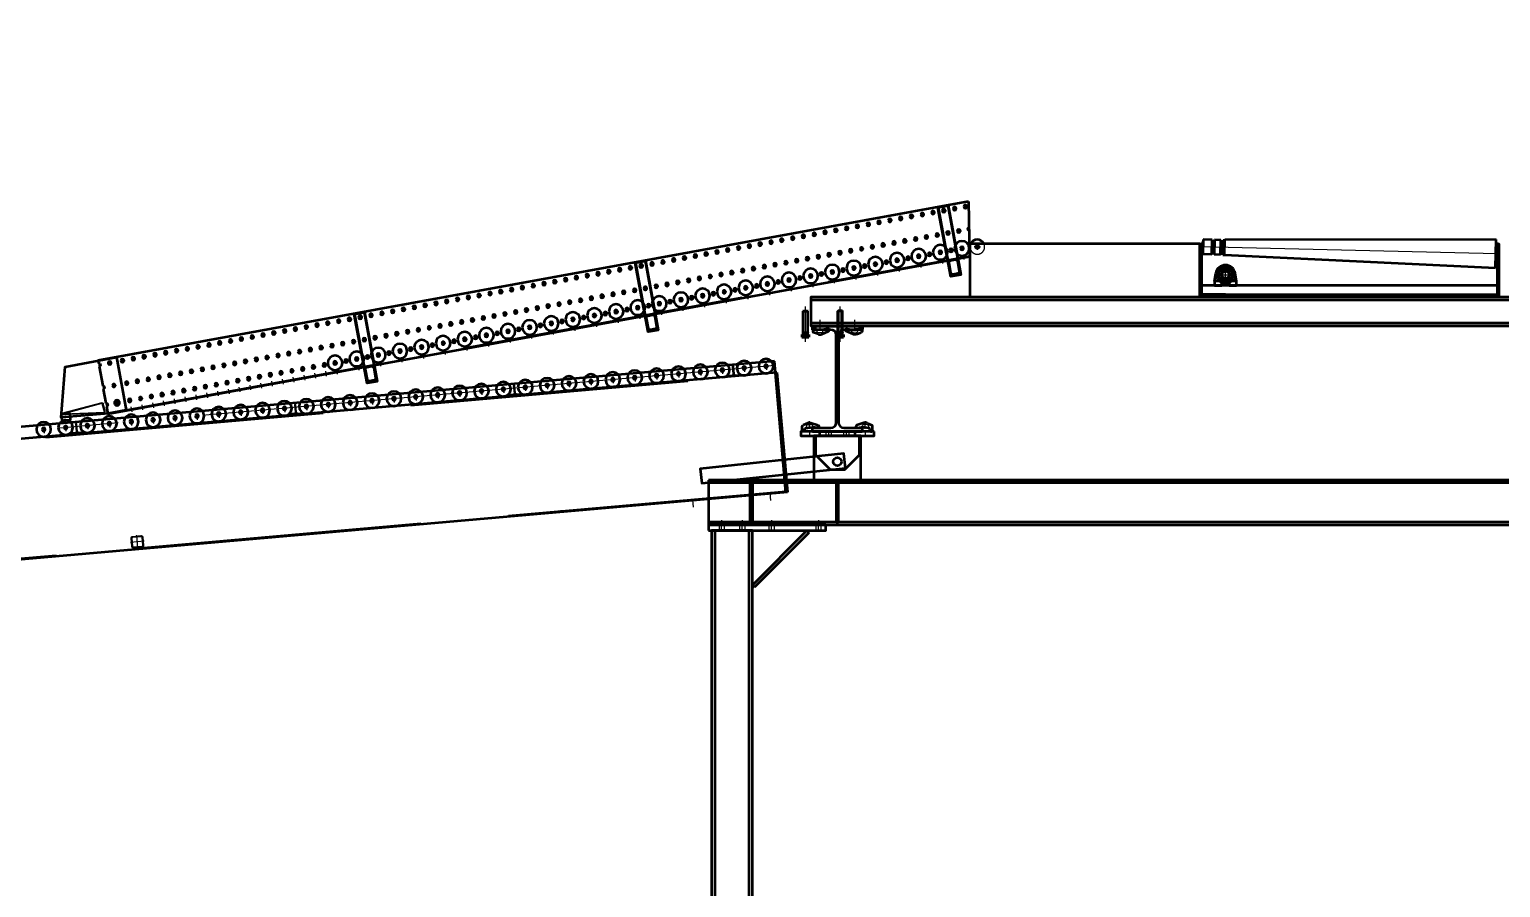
# Model space of a CAD drawing. Header units: millimetres. Extents: x 0 to 118800, y 79635 to 177025.
# Drawn here: x 63732 to 68753, y 115641 to 118569 of the extents above; entities that cross this region are included whole.
import ezdxf

# ---------------------------------------------------------------- set-up
doc = ezdxf.new("R2010")
doc.units = ezdxf.units.MM
doc.header["$LTSCALE"] = 200
for name, pattern in [('AM_DIN_F_W050', [6.25, 4.75, -1.5]), ('AM_DIN_F_W050x2', [3.125, 2.25, -0.875]), ('AM_DIN_G_W050', [13.75, 9.75, -1.5, 1, -1.5]), ('AM_DIN_G_W050x2', [6.875, 4.75, -0.875, 0.375, -0.875]), ('AM_ISO02W050x2', [3.75, 3, -0.75]), ('AM_ISO08W050x2', [9, 6, -0.75, 1.5, -0.75])]:
    doc.linetypes.add(name, pattern=pattern)
for name, color, linetype, lineweight in [('AM_0', 7, 'Continuous', 50), ('AM_0N', 7, 'Continuous', 50), ('AM_3', 6, 'AM_DIN_F_W050', 25), ('AM_4N', 3, 'Continuous', 25), ('AM_7', 4, 'AM_DIN_G_W050', 25), ('AM_7N', 4, 'AM_DIN_G_W050', 25)]:
    doc.layers.add(name, color=color, linetype=linetype, lineweight=lineweight)

# ---------------------------------------------------------------- blocks, each defined once
blk = doc.blocks.new('rk 1000 90° sa')
blk.add_circle((-1270.7, -24.9), 5.5)
blk.add_arc((-1270.7, -24.9), 25, 23.5782, 156.4218)
at = {"layer": 'AM_0'}
for p, q in [((-500.1, 0), (-501.3, -50)), ((-469.1, -0.7), (-500.1, 0)), ((-1295.7, -14.9), (-1295.7, -194.9)), ((-510.7, -14.9), (-1295.7, -14.9)), ((-508.7, -14.9), (-505.7, -14.9)), ((-505.6, -19.9), (-505.8, -29.8)), ((-505.8, -29.8), (-505.3, -29.9)), ((-505.7, -51.2), (-505.7, -14.9)), ((-505.1, -19.9), (-505.6, -19.9)), ((-505.1, -19.9), (-505.3, -29.9)), ((-505.3, -29.9), (-505.1, -19.9)), ((-505.3, -29.9), (-501.2, -45)), ((-500.3, -5), (-505.1, -19.9)), ((-470.3, -50.7), (-501.3, -50)), ((-501.2, -45), (-500.3, -5)), ((-470.3, -50.7), (-469.1, -0.7)), ((-461.1, -0.9), (-462.3, -50.9)), ((-439.2, -1.4), (-461.1, -0.9)), ((-440.3, -51.4), (-439.2, -1.4)), ((-431.2, -1.6), (-432.3, -51.6)), ((-431.2, -1.6), (-426.2, -1.7)), ((-427.4, -52.9), (-426.1, -0.5)), ((500.1, 0), (-426.1, -0.5)), ((497.9, -96.8), (500.1, 0)), ((504.3, -51.2), (504.3, -14.9)), ((507.3, -14.9), (504.3, -14.9)), ((-440.3, -51.4), (-462.3, -50.9)), ((-432.3, -51.6), (-427.3, -51.7)), ((-427.3, -51.7), (497.9, -96.8)), ((-461.2, -141.9), (-456.8, -114.9)), ((-461.2, -141.9), (-461.2, -156.9)), ((-444.5, -141.9), (-461.2, -141.9)), ((-436.2, -156.9), (-436.2, -147.6)), ((-411.2, -147.6), (-411.2, -156.9)), ((-386.2, -141.9), (-402.9, -141.9)), ((-386.2, -141.9), (-390.7, -114.9)), ((-386.2, -156.9), (-386.2, -141.9)), ((-1295.7, -194.9), (-505.7, -194.9)), ((-505.7, -156.9), (-505.7, -186.9)), ((504.3, -156.9), (-505.7, -156.9)), ((-423.2, -186.9), (-505.7, -186.9)), ((-505.7, -186.9), (504.3, -186.9)), ((-461.2, -156.9), (-436.2, -156.9)), ((-434.2, -154), (-413.2, -154)), ((-411.2, -156.9), (-386.2, -156.9)), ((421.8, -186.9), (504.3, -186.9)), ((504.3, -186.9), (504.3, -156.9))]:
    blk.add_line(p, q, dxfattribs=at)
for points in [[(-510.7, -14.9), (-505.7, -14.9), (-505.7, -194.9), (-510.7, -194.9)], [(503.4, -53.5), (498.5, -68.4), (499.5, -28.4), (503.6, -43.5)], [(503.9, -53.5), (503.4, -53.5), (503.6, -43.5), (504.1, -43.5)], [(504.3, -14.9), (509.3, -14.9), (509.3, -194.9), (504.3, -194.9)]]:
    blk.add_lwpolyline(points, close=True, dxfattribs=at)
for radius in [29.9, 25.2, 24, 17.5, 12.5]:
    blk.add_circle((-423.7, -120.4), radius, dxfattribs=at)
for centre, radius, start, end in [((-466.3, -50.8), 4, 358.6567, 178.6567), ((-465.1, -0.8), 4, 178.6567, 358.6567), ((-436.3, -51.5), 4, 358.6567, 178.6567), ((-435.2, -1.5), 4, 178.6567, 358.6567), ((-423.7, -120.4), 33.5, 9.3684, 170.6317), ((-434.2, -156), 2, 90, 180), ((-413.2, -156), 2, 0, 90)]:
    blk.add_arc(centre, radius, start, end, dxfattribs=at)
at = {"layer": 'AM_3'}
for p, q in [((-511.7, -29.9), (-502.7, -29.9)), ((504.3, -158.9), (-505.7, -158.9)), ((-505.7, -184.9), (504.3, -184.9))]:
    blk.add_line(p, q, dxfattribs=at)
blk.add_arc((-1270.7, -24.9), 25, 156.4218, 23.5782, dxfattribs=at)
at = {"layer": 'AM_7', "linetype": 'AM_ISO08W050x2'}
for q in [(-1281.2, -24.9), (-1270.7, -14.4), (-1260.2, -24.9), (-1270.7, -35.4)]:
    blk.add_line((-1270.7, -24.9), q, dxfattribs=at)
at = {"layer": 'AM_7'}
for p, q in [((504, -48.5), (-511.7, -24.7)), ((510.3, -29.9), (501.3, -29.9)), ((-423.7, -156.9), (-423.7, -86.9)), ((-461.2, -120.4), (-386.2, -120.4))]:
    blk.add_line(p, q, dxfattribs=at)
blk = doc.blocks.new('IPB100 sa')
at = {"layer": 'AM_0N'}
for points in [[(146236.3, 52638.2), (146236.3, 52538.2), (142845.3, 52538.2), (142845.3, 52638.2), (146236.3, 52638.2)], [(142845.3, 52628.2), (146236.3, 52628.2), (146236.3, 52548.2), (142845.3, 52548.2)]]:
    blk.add_lwpolyline(points, close=True, dxfattribs=at)
at = {"layer": 'AM_7', "linetype": 'AM_DIN_G_W050x2'}
for p, q in [((142876.3, 52526.5), (142876.3, 52559.6)), ((142994.3, 52526.5), (142994.3, 52559.6)), ((145998.3, 52526.5), (145998.3, 52559.6)), ((146116.3, 52528.2), (146116.3, 52561.3))]:
    blk.add_line(p, q, dxfattribs=at)
blk = doc.blocks.new('mth klemme m16 sa')
at = {"layer": 'AM_0'}
for p, q in [((-5, 6.2), (-29, -2.3)), ((6.1, 5.7), (22, -1.4)), ((-26.7, -10.9), (-12.8, -8.6)), ((13.4, -12), (-11.3, -8.6)), ((17.1, -19.8), (15.9, -14.4)), ((25, -19), (25, -6))]:
    blk.add_line(p, q, dxfattribs=at)
for centre, radius, start, end in [((0, -8), 15, 65.8746, 109.2891), ((-27.5, -6.5), 4.5, 109.2891, 279.6247), ((-12, -13), 4.5, 80.672, 99.6247), ((13, -15), 3, 11.9335, 82), ((21, -19), 4, 191.9335, 0), ((20, -6), 5, 0, 65.8746)]:
    blk.add_arc(centre, radius, start, end, dxfattribs=at)
at = {"layer": 'AM_3', "linetype": 'AM_ISO02W050x2'}
for p, q in [((-9, 0), (-11, -8.6)), ((-9, 4.7), (-9, 0)), ((9, 0), (-9, 0)), ((9, 4.4), (9, 0)), ((9, 0), (13, -12))]:
    blk.add_line(p, q, dxfattribs=at)
at = {"layer": 'AM_7', "linetype": 'AM_DIN_G_W050x2'}
blk.add_line((0, -13.9), (0, 12), dxfattribs=at)
blk = doc.blocks.new('*U313')
at = {"layer": 'AM_0N'}
for p, q in [((66490.3, 117607), (66491.6, 117608.2)), ((66490.3, 117534.2), (66490.3, 117607)), ((66506.3, 117607), (66490.3, 117607)), ((66505.1, 117608.2), (66491.6, 117608.2)), ((66505.1, 117608.2), (66506.3, 117607)), ((66506.3, 117534.2), (66506.3, 117607)), ((66486.3, 117527.4), (66486.3, 117518.2)), ((66487.1, 117527.4), (66486.3, 117527.4)), ((66510.3, 117518.2), (66486.3, 117518.2)), ((66487.1, 117527.4), (66487.1, 117528.2)), ((66487.1, 117528.2), (66490.3, 117528.2)), ((66509.6, 117527.4), (66487.1, 117527.4)), ((66506.3, 117534.2), (66490.3, 117534.2)), ((66490.3, 117534.2), (66490.3, 117533)), ((66490.3, 117528.2), (66490.3, 117533)), ((66490.3, 117528.2), (66506.3, 117528.2)), ((66498.3, 117519.3), (66498.3, 117527.4)), ((66506.3, 117534.2), (66506.3, 117533)), ((66506.3, 117528.2), (66506.3, 117533)), ((66506.3, 117528.2), (66509.6, 117528.2)), ((66509.6, 117527.4), (66509.6, 117528.2)), ((66510.3, 117527.4), (66509.6, 117527.4)), ((66510.3, 117527.4), (66510.3, 117518.2))]:
    blk.add_line(p, q, dxfattribs=at)
for centre in [(66492.3, 117535.5), (66504.3, 117535.5)]:
    blk.add_arc(centre, 17.3, 249.7054, 290.2946, dxfattribs=at)
at = {"layer": 'AM_4N'}
for p, q in [((66491.6, 117534.2), (66491.6, 117608.2)), ((66505.1, 117534.2), (66505.1, 117608.2)), ((66491.6, 117534.2), (66490.3, 117533)), ((66505.1, 117534.2), (66506.3, 117533))]:
    blk.add_line(p, q, dxfattribs=at)
at = {"layer": 'AM_7N', "linetype": 'AM_DIN_G_W050x2'}
blk.add_line((66498.3, 117503.2), (66498.3, 117623.2), dxfattribs=at)
blk = doc.blocks.new('A$C6D5C2093')
at = {"layer": 'AM_0'}
for p, q in [((27, 29.2), (3, 20.7)), ((5.2, 12.1), (19.2, 14.4)), ((45.4, 11), (20.7, 14.4)), ((38.1, 28.7), (54, 21.6)), ((49.1, 3.2), (47.9, 8.6)), ((57, 4), (57, 17))]:
    blk.add_line(p, q, dxfattribs=at)
for centre, radius, start, end in [((4.5, 16.5), 4.5, 109.2891, 279.6247), ((20, 10), 4.5, 80.672, 99.6247), ((32, 15), 15, 65.8746, 109.2891), ((45, 8), 3, 11.9335, 82), ((53, 4), 4, 191.9335, 0), ((52, 17), 5, 0, 65.8746)]:
    blk.add_arc(centre, radius, start, end, dxfattribs=at)
at = {"layer": 'AM_3', "linetype": 'AM_ISO02W050x2'}
for p, q in [((23, 23), (21, 14.4)), ((23, 27.7), (23, 23)), ((41, 23), (23, 23)), ((41, 27.4), (41, 23)), ((41, 23), (45, 11))]:
    blk.add_line(p, q, dxfattribs=at)
blk = doc.blocks.new('*U314')
at = {"layer": 'AM_0N'}
for p, q in [((66373.6, 117608.2), (66372.3, 117607)), ((66372.3, 117534.2), (66372.3, 117607)), ((66372.3, 117607), (66388.3, 117607)), ((66373.6, 117608.2), (66387.1, 117608.2)), ((66388.3, 117607), (66387.1, 117608.2)), ((66388.3, 117534.2), (66388.3, 117607)), ((66368.3, 117527.4), (66368.3, 117518.2)), ((66368.3, 117527.4), (66369.1, 117527.4)), ((66368.3, 117518.2), (66392.3, 117518.2)), ((66372.3, 117528.2), (66369.1, 117528.2)), ((66369.1, 117527.4), (66369.1, 117528.2)), ((66369.1, 117527.4), (66391.6, 117527.4)), ((66372.3, 117534.2), (66388.3, 117534.2)), ((66372.3, 117534.2), (66372.3, 117533)), ((66372.3, 117528.2), (66372.3, 117533)), ((66388.3, 117528.2), (66372.3, 117528.2)), ((66380.3, 117519.3), (66380.3, 117527.4)), ((66388.3, 117534.2), (66388.3, 117533)), ((66388.3, 117528.2), (66388.3, 117533)), ((66391.6, 117528.2), (66388.3, 117528.2)), ((66391.6, 117527.4), (66391.6, 117528.2)), ((66391.6, 117527.4), (66392.3, 117527.4)), ((66392.3, 117527.4), (66392.3, 117518.2))]:
    blk.add_line(p, q, dxfattribs=at)
at = {"layer": 'AM_0N', "extrusion": (0, 0, -1)}
for centre in [(-66374.3, 117535.5), (-66386.3, 117535.5)]:
    blk.add_arc(centre, 17.3, 249.7054, 290.2946, dxfattribs=at)
at = {"layer": 'AM_4N'}
for p, q in [((66373.6, 117534.2), (66373.6, 117608.2)), ((66387.1, 117534.2), (66387.1, 117608.2)), ((66373.6, 117534.2), (66372.3, 117533)), ((66387.1, 117534.2), (66388.3, 117533))]:
    blk.add_line(p, q, dxfattribs=at)
at = {"layer": 'AM_7N', "linetype": 'AM_DIN_G_W050x2'}
blk.add_line((66380.3, 117503.2), (66380.3, 117623.2), dxfattribs=at)
blk = doc.blocks.new('*U859')
at = {"layer": 'AM_3', "linetype": 'AM_DIN_F_W050x2'}
for p, q in [((20.3, 2102.4), (20.3, 2082.4)), ((38.3, 2102.4), (38.3, 2082.4))]:
    blk.add_line(p, q, dxfattribs=at)
at = {"layer": 'AM_7', "linetype": 'AM_DIN_G_W050x2'}
blk.add_line((29.3, 2079.4), (29.3, 2105.4), dxfattribs=at)
blk = doc.blocks.new('*U860')
at = {"layer": 'AM_3', "linetype": 'AM_DIN_F_W050x2'}
for p, q in [((-49.7, 2102.4), (-49.7, 2082.4)), ((-31.7, 2102.4), (-31.7, 2082.4))]:
    blk.add_line(p, q, dxfattribs=at)
at = {"layer": 'AM_7', "linetype": 'AM_DIN_G_W050x2'}
blk.add_line((-40.7, 2079.4), (-40.7, 2105.4), dxfattribs=at)
blk = doc.blocks.new('*U861')
at = {"layer": 'AM_3', "linetype": 'AM_DIN_F_W050x2'}
for p, q in [((120.3, 2102.4), (120.3, 2082.4)), ((138.3, 2102.4), (138.3, 2082.4))]:
    blk.add_line(p, q, dxfattribs=at)
at = {"layer": 'AM_7', "linetype": 'AM_DIN_G_W050x2'}
blk.add_line((129.3, 2079.4), (129.3, 2105.4), dxfattribs=at)
blk = doc.blocks.new('*U862')
at = {"layer": 'AM_3', "linetype": 'AM_DIN_F_W050x2'}
for p, q in [((280.3, 2102.4), (280.3, 2082.4)), ((298.3, 2102.4), (298.3, 2082.4))]:
    blk.add_line(p, q, dxfattribs=at)
at = {"layer": 'AM_7', "linetype": 'AM_DIN_G_W050x2'}
blk.add_line((289.3, 2079.4), (289.3, 2105.4), dxfattribs=at)
blk = doc.blocks.new('Stütze 2')
at = {"layer": 'AM_0'}
for p, q in [((250.2, 2082.4), (64.3, 1896.6)), ((257.2, 2075.3), (71.4, 1889.5)), ((250.2, 2082.4), (257.2, 2075.3)), ((64.3, 1896.6), (71.4, 1889.5))]:
    blk.add_line(p, q, dxfattribs=at)
for points in [[(-85.7, 2082.4), (314.3, 2082.4), (314.3, 2102.4), (-85.7, 2102.4)], [(-105.7, 0), (94.3, 0), (94.3, 20), (-105.7, 20)]]:
    blk.add_lwpolyline(points, close=True, dxfattribs=at)
at = {"layer": 'AM_0N'}
for p, q in [((64.3, 2082.4), (-75.7, 2082.4)), ((-75.7, 2082.4), (-75.7, 20)), ((-63.7, 2082.4), (-63.7, 20)), ((52.3, 2082.4), (52.3, 20)), ((64.3, 20), (64.3, 2082.4)), ((-75.7, 20), (64.3, 20))]:
    blk.add_line(p, q, dxfattribs=at)
at = {"layer": 'AM_7', "linetype": 'AM_ISO08W050x2'}
blk.add_line((-5.7, -3), (-5.7, 23), dxfattribs=at)
at = {"layer": 'AM_3'}
for name in ['*U860', '*U859', '*U861', '*U862']:
    blk.add_blockref(name, (0, 0), dxfattribs=at)
blk = doc.blocks.new('StiPlatte120')
at = {"layer": 'AM_0'}
blk.add_lwpolyline([(60, 0), (-60, 0), (-60, -15), (60, -15)], close=True, dxfattribs=at)
at = {"layer": 'AM_3'}
for p, q in [((-39, 0), (-39, -15)), ((-21, 0), (-21, -15)), ((21, 0), (21, -15)), ((39, 0), (39, -15))]:
    blk.add_line(p, q, dxfattribs=at)
at = {"layer": 'AM_7', "linetype": 'AM_ISO08W050x2'}
for p, q in [((-30, 4.5), (-30, -19)), ((30, 3.3), (30, -18.9))]:
    blk.add_line(p, q, dxfattribs=at)
blk = doc.blocks.new('*U324')
at = {"layer": 'AM_0N'}
for p, q in [((66404.3, 117556.7), (66574.3, 117556.7)), ((66404.3, 117544), (66404.3, 117556.7)), ((66574.3, 117556.7), (66574.3, 117544)), ((66467.3, 117544), (66404.3, 117544)), ((66485.3, 117227.4), (66485.3, 117526)), ((66493.3, 117526), (66493.3, 117227.4)), ((66574.3, 117544), (66511.3, 117544)), ((66404.3, 117209.4), (66467.3, 117209.4)), ((66404.3, 117196.7), (66404.3, 117209.4)), ((66404.3, 117196.7), (66574.3, 117196.7)), ((66511.3, 117209.4), (66574.3, 117209.4)), ((66574.3, 117209.4), (66574.3, 117196.7))]:
    blk.add_line(p, q, dxfattribs=at)
for centre, start, end in [((66467.3, 117526), 0, 90), ((66511.3, 117526), 90, 180), ((66467.3, 117227.4), 270, 0), ((66511.3, 117227.4), 180, 270)]:
    blk.add_arc(centre, 18, start, end, dxfattribs=at)
blk = doc.blocks.new('Halter TRF  schw Seite sonder')
at = {"layer": 'AM_0'}
for points in [[(-75, 10.9), (75, 10.9), (75, 75.5), (25, 125.5), (-25, 125.5), (-75, 75.5)], [(-125, -4.1), (125, -4.1), (125, 10.9), (-125, 10.9)]]:
    blk.add_lwpolyline(points, close=True, dxfattribs=at)
blk.add_circle((0, 98.5), 14, dxfattribs=at)
at = {"layer": 'AM_7', "linetype": 'AM_DIN_G_W050x2'}
for p, q in [((-94.9, -7.1), (-94.9, 13.9)), ((94.9, -7.1), (94.9, 13.9))]:
    blk.add_line(p, q, dxfattribs=at)
blk = doc.blocks.new('Fischgrätprofil 2175 VA')
at = {"layer": 'AM_0'}
for p, q in [((24.3, 186), (3044.2, 186)), ((24.3, 186), (55.2, 0)), ((3044.2, 186), (3044.2, 176.5)), ((3044.2, 165.5), (3044.2, 98.5)), ((3044.2, 87.5), (3044.2, 38.5)), ((55.2, 0), (3044.2, 0)), ((3044.2, 27.5), (3044.2, 0))]:
    blk.add_line(p, q, dxfattribs=at)
for centre in [(37.5, 171), (75, 171), (112.5, 171), (150, 171), (187.5, 171), (225, 171), (262.5, 171), (300, 171), (337.5, 171), (375, 171), (412.5, 171), (450, 171), (487.5, 171), (525, 171), (562.5, 171), (600, 171), (637.5, 171), (675, 171), (712.5, 171), (750, 171), (787.5, 171), (825, 171), (862.5, 171), (900, 171), (937.5, 171), (975, 171), (1012.5, 171), (1050, 171), (1087.5, 171), (1125, 171), (1162.5, 171), (1200, 171), (1237.5, 171), (1275, 171), (1312.5, 171), (1350, 171), (1387.5, 171), (1425, 171), (1462.5, 171), (1500, 171), (1537.5, 171), (1575, 171), (1612.5, 171), (1650, 171), (1687.5, 171), (1725, 171), (1762.5, 171), (1800, 171), (1837.5, 171), (1875, 171), (1912.5, 171), (1950, 171), (1987.5, 171), (2025, 171), (2062.5, 171), (2100, 171), (2137.5, 171), (2175, 171), (2212.5, 171), (2250, 171), (2287.5, 171), (2325, 171), (2362.5, 171), (2400, 171), (2437.5, 171), (2475, 171), (2512.5, 171), (2550, 171), (2587.5, 171), (2625, 171), (2662.5, 171), (2700, 171), (2737.5, 171), (2775, 171), (2812.5, 171), (2850, 171), (2887.5, 171), (2925, 171), (2962.5, 171), (3006.7, 171), (75, 93), (112.5, 93), (150, 93), (187.5, 93), (225, 93), (262.5, 93), (300, 93), (337.5, 93), (375, 93), (412.5, 93), (450, 93), (487.5, 93), (525, 93), (562.5, 93), (600, 93), (637.5, 93), (675, 93), (712.5, 93), (750, 93), (787.5, 93), (825, 93), (862.5, 93), (900, 93), (937.5, 93), (975, 93), (1012.5, 93), (1050, 93), (1087.5, 93), (1125, 93), (1162.5, 93), (1200, 93), (1237.5, 93), (1275, 93), (1312.5, 93), (1350, 93), (1387.5, 93), (1425, 93), (1462.5, 93), (1500, 93), (1537.5, 93), (1575, 93), (1612.5, 93), (1650, 93), (1687.5, 93), (1725, 93), (1762.5, 93), (1800, 93), (1837.5, 93), (1875, 93), (1912.5, 93), (1950, 93), (1987.5, 93), (2025, 93), (2062.5, 93), (2100, 93), (2137.5, 93), (2175, 93), (2212.5, 93), (2250, 93), (2287.5, 93), (2325, 93), (2362.5, 93), (2400, 93), (2437.5, 93), (2475, 93), (2512.5, 93), (2550, 93), (2587.5, 93), (2625, 93), (2662.5, 93), (2700, 93), (2737.5, 93), (2775, 93), (2812.5, 93), (2850, 93), (2887.5, 93), (2925, 93), (2962.5, 93), (3006.7, 93), (75, 33), (112.5, 33), (150, 33), (187.5, 33), (225, 33), (262.5, 33), (300, 33), (337.5, 33), (375, 33), (412.5, 33), (450, 33), (487.5, 33), (525, 33), (562.5, 33), (600, 33), (637.5, 33), (675, 33), (712.5, 33), (750, 33), (787.5, 33), (825, 33), (862.5, 33), (900, 33), (937.5, 33), (975, 33), (1012.5, 33), (1050, 33), (1087.5, 33), (1125, 33), (1162.5, 33), (1200, 33), (1237.5, 33), (1275, 33), (1312.5, 33), (1350, 33), (1387.5, 33), (1425, 33), (1462.5, 33), (1500, 33), (1537.5, 33), (1575, 33), (1612.5, 33), (1650, 33), (1687.5, 33), (1725, 33), (1762.5, 33), (1800, 33), (1837.5, 33), (1875, 33), (1912.5, 33), (1950, 33), (1987.5, 33), (2025, 33), (2062.5, 33), (2100, 33), (2137.5, 33), (2175, 33), (2212.5, 33), (2250, 33), (2287.5, 33), (2325, 33), (2362.5, 33), (2400, 33), (2437.5, 33), (2475, 33), (2512.5, 33), (2550, 33), (2587.5, 33), (2625, 33), (2662.5, 33), (2700, 33), (2737.5, 33), (2775, 33), (2812.5, 33), (2850, 33), (2887.5, 33), (2925, 33), (2962.5, 33), (3006.7, 33)]:
    blk.add_circle(centre, 5.5, dxfattribs=at)
for centre, start, end in [((3044.2, 171), 90, 270), ((37.5, 93), 303.1448, 75.706), ((3044.2, 93), 90, 270), ((3044.2, 33), 90, 270)]:
    blk.add_arc(centre, 5.5, start, end, dxfattribs=at)
at = {"layer": 'AM_3'}
blk.add_line((3044.2, 5), (54.4, 5), dxfattribs=at)
at = {"layer": 'AM_7', "linetype": 'AM_ISO08W050x2'}
for p, q in [((43.6, 171), (31.4, 171)), ((37.5, 177), (37.5, 164.9)), ((81.1, 171), (68.9, 171)), ((75, 177), (75, 164.9)), ((118.6, 171), (106.4, 171)), ((112.5, 177), (112.5, 164.9)), ((156.1, 171), (143.9, 171)), ((150, 177), (150, 164.9)), ((193.6, 171), (181.4, 171)), ((187.5, 177), (187.5, 164.9)), ((231.1, 171), (218.9, 171)), ((225, 177), (225, 164.9)), ((268.6, 171), (256.4, 171)), ((262.5, 177), (262.5, 164.9)), ((306.1, 171), (293.9, 171)), ((300, 177), (300, 164.9)), ((343.6, 171), (331.4, 171)), ((337.5, 177), (337.5, 164.9)), ((381.1, 171), (368.9, 171)), ((375, 177), (375, 164.9)), ((418.6, 171), (406.4, 171)), ((412.5, 177), (412.5, 164.9)), ((456.1, 171), (443.9, 171)), ((450, 177), (450, 164.9)), ((493.6, 171), (481.4, 171)), ((487.5, 177), (487.5, 164.9)), ((531.1, 171), (518.9, 171)), ((525, 177), (525, 164.9)), ((568.6, 171), (556.4, 171)), ((562.5, 177), (562.5, 164.9)), ((606.1, 171), (593.9, 171)), ((600, 177), (600, 164.9)), ((643.6, 171), (631.4, 171)), ((637.5, 177), (637.5, 164.9)), ((681.1, 171), (668.9, 171)), ((675, 177), (675, 164.9)), ((718.6, 171), (706.4, 171)), ((712.5, 177), (712.5, 164.9)), ((756.1, 171), (743.9, 171)), ((750, 177), (750, 164.9)), ((793.6, 171), (781.4, 171)), ((787.5, 177), (787.5, 164.9)), ((831.1, 171), (818.9, 171)), ((825, 177), (825, 164.9)), ((868.6, 171), (856.4, 171)), ((862.5, 177), (862.5, 164.9)), ((906.1, 171), (893.9, 171)), ((900, 177), (900, 164.9)), ((943.6, 171), (931.4, 171)), ((937.5, 177), (937.5, 164.9)), ((981.1, 171), (968.9, 171)), ((975, 177), (975, 164.9)), ((1018.6, 171), (1006.4, 171)), ((1012.5, 177), (1012.5, 164.9)), ((1056.1, 171), (1043.9, 171)), ((1050, 177), (1050, 164.9)), ((1093.6, 171), (1081.4, 171)), ((1087.5, 177), (1087.5, 164.9)), ((1131.1, 171), (1118.9, 171)), ((1125, 177), (1125, 164.9)), ((1168.6, 171), (1156.4, 171)), ((1162.5, 177), (1162.5, 164.9)), ((1206.1, 171), (1193.9, 171)), ((1200, 177), (1200, 164.9)), ((1243.6, 171), (1231.4, 171)), ((1237.5, 177), (1237.5, 164.9)), ((1281.1, 171), (1268.9, 171)), ((1275, 177), (1275, 164.9)), ((1318.6, 171), (1306.4, 171)), ((1312.5, 177), (1312.5, 164.9)), ((1356.1, 171), (1343.9, 171)), ((1350, 177), (1350, 164.9)), ((1393.6, 171), (1381.4, 171)), ((1387.5, 177), (1387.5, 164.9)), ((1431.1, 171), (1418.9, 171)), ((1425, 177), (1425, 164.9)), ((1468.6, 171), (1456.4, 171)), ((1462.5, 177), (1462.5, 164.9)), ((1506.1, 171), (1493.9, 171)), ((1500, 177), (1500, 164.9)), ((1543.6, 171), (1531.4, 171)), ((1537.5, 177), (1537.5, 164.9)), ((1581.1, 171), (1568.9, 171)), ((1575, 177), (1575, 164.9)), ((1618.6, 171), (1606.4, 171)), ((1612.5, 177), (1612.5, 164.9)), ((1656.1, 171), (1643.9, 171)), ((1650, 177), (1650, 164.9)), ((1693.6, 171), (1681.4, 171)), ((1687.5, 177), (1687.5, 164.9)), ((1731.1, 171), (1718.9, 171)), ((1725, 177), (1725, 164.9)), ((1768.6, 171), (1756.4, 171)), ((1762.5, 177), (1762.5, 164.9)), ((1806.1, 171), (1793.9, 171)), ((1800, 177), (1800, 164.9)), ((1843.6, 171), (1831.4, 171)), ((1837.5, 177), (1837.5, 164.9)), ((1881.1, 171), (1868.9, 171)), ((1875, 177), (1875, 164.9)), ((1918.6, 171), (1906.4, 171)), ((1912.5, 177), (1912.5, 164.9)), ((1956.1, 171), (1943.9, 171)), ((1950, 177), (1950, 164.9)), ((1993.6, 171), (1981.4, 171)), ((1987.5, 177), (1987.5, 164.9)), ((2031.1, 171), (2018.9, 171)), ((2025, 177), (2025, 164.9)), ((2068.6, 171), (2056.4, 171)), ((2062.5, 177), (2062.5, 164.9)), ((2106.1, 171), (2093.9, 171)), ((2100, 177), (2100, 164.9)), ((2143.6, 171), (2131.4, 171)), ((2137.5, 177), (2137.5, 164.9)), ((2181.1, 171), (2168.9, 171)), ((2175, 177), (2175, 164.9)), ((2218.6, 171), (2206.4, 171)), ((2212.5, 177), (2212.5, 164.9)), ((2256.1, 171), (2243.9, 171)), ((2250, 177), (2250, 164.9)), ((2293.6, 171), (2281.4, 171)), ((2287.5, 177), (2287.5, 164.9)), ((2331.1, 171), (2318.9, 171)), ((2325, 177), (2325, 164.9)), ((2368.6, 171), (2356.4, 171)), ((2362.5, 177), (2362.5, 164.9)), ((2406.1, 171), (2393.9, 171)), ((2400, 177), (2400, 164.9)), ((2443.6, 171), (2431.4, 171)), ((2437.5, 177), (2437.5, 164.9)), ((2481.1, 171), (2468.9, 171)), ((2475, 177), (2475, 164.9)), ((2518.6, 171), (2506.4, 171)), ((2512.5, 177), (2512.5, 164.9)), ((2556.1, 171), (2543.9, 171)), ((2550, 177), (2550, 164.9)), ((2593.6, 171), (2581.4, 171)), ((2587.5, 177), (2587.5, 164.9)), ((2631.1, 171), (2618.9, 171)), ((2625, 177), (2625, 164.9)), ((2668.6, 171), (2656.4, 171)), ((2662.5, 177), (2662.5, 164.9)), ((2706.1, 171), (2693.9, 171)), ((2700, 177), (2700, 164.9)), ((2743.6, 171), (2731.4, 171)), ((2737.5, 177), (2737.5, 164.9)), ((2781.1, 171), (2768.9, 171)), ((2775, 177), (2775, 164.9)), ((2818.6, 171), (2806.4, 171)), ((2812.5, 177), (2812.5, 164.9)), ((2856.1, 171), (2843.9, 171)), ((2850, 177), (2850, 164.9)), ((2893.6, 171), (2881.4, 171)), ((2887.5, 177), (2887.5, 164.9)), ((2931.1, 171), (2918.9, 171)), ((2925, 177), (2925, 164.9)), ((2968.6, 171), (2956.4, 171)), ((2962.5, 177), (2962.5, 164.9)), ((3012.7, 171), (3000.6, 171)), ((3006.7, 177), (3006.7, 164.9)), ((3044.2, 171), (3038.1, 171)), ((3044.2, 177), (3044.2, 164.9)), ((43.6, 93), (39.7, 93)), ((81.1, 93), (68.9, 93)), ((75, 99), (75, 86.9)), ((118.6, 93), (106.4, 93)), ((112.5, 99), (112.5, 86.9)), ((156.1, 93), (143.9, 93)), ((150, 99), (150, 86.9)), ((193.6, 93), (181.4, 93)), ((187.5, 99), (187.5, 86.9)), ((231.1, 93), (218.9, 93)), ((225, 99), (225, 86.9)), ((268.6, 93), (256.4, 93)), ((262.5, 99), (262.5, 86.9)), ((306.1, 93), (293.9, 93)), ((300, 99), (300, 86.9)), ((343.6, 93), (331.4, 93)), ((337.5, 99), (337.5, 86.9)), ((381.1, 93), (368.9, 93)), ((375, 99), (375, 86.9)), ((418.6, 93), (406.4, 93)), ((412.5, 99), (412.5, 86.9)), ((456.1, 93), (443.9, 93)), ((450, 99), (450, 86.9)), ((493.6, 93), (481.4, 93)), ((487.5, 99), (487.5, 86.9)), ((531.1, 93), (518.9, 93)), ((525, 99), (525, 86.9)), ((568.6, 93), (556.4, 93)), ((562.5, 99), (562.5, 86.9)), ((606.1, 93), (593.9, 93)), ((600, 99), (600, 86.9)), ((643.6, 93), (631.4, 93)), ((637.5, 99), (637.5, 86.9)), ((681.1, 93), (668.9, 93)), ((675, 99), (675, 86.9)), ((718.6, 93), (706.4, 93)), ((712.5, 99), (712.5, 86.9)), ((756.1, 93), (743.9, 93)), ((750, 99), (750, 86.9)), ((793.6, 93), (781.4, 93)), ((787.5, 99), (787.5, 86.9)), ((831.1, 93), (818.9, 93)), ((825, 99), (825, 86.9)), ((868.6, 93), (856.4, 93)), ((862.5, 99), (862.5, 86.9)), ((906.1, 93), (893.9, 93)), ((900, 99), (900, 86.9)), ((943.6, 93), (931.4, 93)), ((937.5, 99), (937.5, 86.9)), ((981.1, 93), (968.9, 93)), ((975, 99), (975, 86.9)), ((1018.6, 93), (1006.4, 93)), ((1012.5, 99), (1012.5, 86.9)), ((1056.1, 93), (1043.9, 93)), ((1050, 99), (1050, 86.9)), ((1093.6, 93), (1081.4, 93)), ((1087.5, 99), (1087.5, 86.9)), ((1131.1, 93), (1118.9, 93)), ((1125, 99), (1125, 86.9)), ((1168.6, 93), (1156.4, 93)), ((1162.5, 99), (1162.5, 86.9)), ((1206.1, 93), (1193.9, 93)), ((1200, 99), (1200, 86.9)), ((1243.6, 93), (1231.4, 93)), ((1237.5, 99), (1237.5, 86.9)), ((1281.1, 93), (1268.9, 93)), ((1275, 99), (1275, 86.9)), ((1318.6, 93), (1306.4, 93)), ((1312.5, 99), (1312.5, 86.9)), ((1356.1, 93), (1343.9, 93)), ((1350, 99), (1350, 86.9)), ((1393.6, 93), (1381.4, 93)), ((1387.5, 99), (1387.5, 86.9)), ((1431.1, 93), (1418.9, 93)), ((1425, 99), (1425, 86.9)), ((1468.6, 93), (1456.4, 93)), ((1462.5, 99), (1462.5, 86.9)), ((1506.1, 93), (1493.9, 93)), ((1500, 99), (1500, 86.9)), ((1543.6, 93), (1531.4, 93)), ((1537.5, 99), (1537.5, 86.9)), ((1581.1, 93), (1568.9, 93)), ((1575, 99), (1575, 86.9)), ((1618.6, 93), (1606.4, 93)), ((1612.5, 99), (1612.5, 86.9)), ((1656.1, 93), (1643.9, 93)), ((1650, 99), (1650, 86.9)), ((1693.6, 93), (1681.4, 93)), ((1687.5, 99), (1687.5, 86.9)), ((1731.1, 93), (1718.9, 93)), ((1725, 99), (1725, 86.9)), ((1768.6, 93), (1756.4, 93)), ((1762.5, 99), (1762.5, 86.9)), ((1806.1, 93), (1793.9, 93)), ((1800, 99), (1800, 86.9)), ((1843.6, 93), (1831.4, 93)), ((1837.5, 99), (1837.5, 86.9)), ((1881.1, 93), (1868.9, 93)), ((1875, 99), (1875, 86.9)), ((1918.6, 93), (1906.4, 93)), ((1912.5, 99), (1912.5, 86.9)), ((1956.1, 93), (1943.9, 93)), ((1950, 99), (1950, 86.9)), ((1993.6, 93), (1981.4, 93)), ((1987.5, 99), (1987.5, 86.9)), ((2031.1, 93), (2018.9, 93)), ((2025, 99), (2025, 86.9)), ((2068.6, 93), (2056.4, 93)), ((2062.5, 99), (2062.5, 86.9)), ((2106.1, 93), (2093.9, 93)), ((2100, 99), (2100, 86.9)), ((2143.6, 93), (2131.4, 93)), ((2137.5, 99), (2137.5, 86.9)), ((2181.1, 93), (2168.9, 93)), ((2175, 99), (2175, 86.9)), ((2218.6, 93), (2206.4, 93)), ((2212.5, 99), (2212.5, 86.9)), ((2256.1, 93), (2243.9, 93)), ((2250, 99), (2250, 86.9)), ((2293.6, 93), (2281.4, 93)), ((2287.5, 99), (2287.5, 86.9)), ((2331.1, 93), (2318.9, 93)), ((2325, 99), (2325, 86.9)), ((2368.6, 93), (2356.4, 93)), ((2362.5, 99), (2362.5, 86.9)), ((2406.1, 93), (2393.9, 93)), ((2400, 99), (2400, 86.9)), ((2443.6, 93), (2431.4, 93)), ((2437.5, 99), (2437.5, 86.9)), ((2481.1, 93), (2468.9, 93)), ((2475, 99), (2475, 86.9)), ((2518.6, 93), (2506.4, 93)), ((2512.5, 99), (2512.5, 86.9)), ((2556.1, 93), (2543.9, 93)), ((2550, 99), (2550, 86.9)), ((2593.6, 93), (2581.4, 93)), ((2587.5, 99), (2587.5, 86.9)), ((2631.1, 93), (2618.9, 93)), ((2625, 99), (2625, 86.9)), ((2668.6, 93), (2656.4, 93)), ((2662.5, 99), (2662.5, 86.9)), ((2706.1, 93), (2693.9, 93)), ((2700, 99), (2700, 86.9)), ((2743.6, 93), (2731.4, 93)), ((2737.5, 99), (2737.5, 86.9)), ((2781.1, 93), (2768.9, 93)), ((2775, 99), (2775, 86.9)), ((2818.6, 93), (2806.4, 93)), ((2812.5, 99), (2812.5, 86.9)), ((2856.1, 93), (2843.9, 93)), ((2850, 99), (2850, 86.9)), ((2893.6, 93), (2881.4, 93)), ((2887.5, 99), (2887.5, 86.9)), ((2931.1, 93), (2918.9, 93)), ((2925, 99), (2925, 86.9)), ((2968.6, 93), (2956.4, 93)), ((2962.5, 99), (2962.5, 86.9)), ((3012.7, 93), (3000.6, 93)), ((3006.7, 99), (3006.7, 86.9)), ((3044.2, 93), (3038.1, 93)), ((3044.2, 99), (3044.2, 86.9)), ((81.1, 33), (68.9, 33)), ((75, 39), (75, 26.9)), ((75, 11), (75, -6)), ((118.6, 33), (106.4, 33)), ((112.5, 39), (112.5, 26.9)), ((156.1, 33), (143.9, 33)), ((150, 39), (150, 26.9)), ((150, 11), (150, -6)), ((193.6, 33), (181.4, 33)), ((187.5, 39), (187.5, 26.9)), ((231.1, 33), (218.9, 33)), ((225, 39), (225, 26.9)), ((225, 11), (225, -6)), ((268.6, 33), (256.4, 33)), ((262.5, 39), (262.5, 26.9)), ((306.1, 33), (293.9, 33)), ((300, 39), (300, 26.9)), ((300, 11), (300, -6)), ((343.6, 33), (331.4, 33)), ((337.5, 39), (337.5, 26.9)), ((381.1, 33), (368.9, 33)), ((375, 39), (375, 26.9)), ((375, 11), (375, -6)), ((418.6, 33), (406.4, 33)), ((412.5, 39), (412.5, 26.9)), ((456.1, 33), (443.9, 33)), ((450, 39), (450, 26.9)), ((450, 11), (450, -6)), ((493.6, 33), (481.4, 33)), ((487.5, 39), (487.5, 26.9)), ((531.1, 33), (518.9, 33)), ((525, 39), (525, 26.9)), ((525, 11), (525, -6)), ((568.6, 33), (556.4, 33)), ((562.5, 39), (562.5, 26.9)), ((606.1, 33), (593.9, 33)), ((600, 39), (600, 26.9)), ((600, 11), (600, -6)), ((643.6, 33), (631.4, 33)), ((637.5, 39), (637.5, 26.9)), ((681.1, 33), (668.9, 33)), ((675, 39), (675, 26.9)), ((675, 11), (675, -6)), ((718.6, 33), (706.4, 33)), ((712.5, 39), (712.5, 26.9)), ((756.1, 33), (743.9, 33)), ((750, 39), (750, 26.9)), ((750, 11), (750, -6)), ((793.6, 33), (781.4, 33)), ((787.5, 39), (787.5, 26.9)), ((831.1, 33), (818.9, 33)), ((825, 39), (825, 26.9)), ((825, 11), (825, -6)), ((868.6, 33), (856.4, 33)), ((862.5, 39), (862.5, 26.9)), ((906.1, 33), (893.9, 33)), ((900, 39), (900, 26.9)), ((900, 11), (900, -6)), ((943.6, 33), (931.4, 33)), ((937.5, 39), (937.5, 26.9)), ((981.1, 33), (968.9, 33)), ((975, 39), (975, 26.9)), ((975, 11), (975, -6)), ((1018.6, 33), (1006.4, 33)), ((1012.5, 39), (1012.5, 26.9)), ((1056.1, 33), (1043.9, 33)), ((1050, 39), (1050, 26.9)), ((1050, 11), (1050, -6)), ((1093.6, 33), (1081.4, 33)), ((1087.5, 39), (1087.5, 26.9)), ((1131.1, 33), (1118.9, 33)), ((1125, 39), (1125, 26.9)), ((1125, 11), (1125, -6)), ((1168.6, 33), (1156.4, 33)), ((1162.5, 39), (1162.5, 26.9)), ((1206.1, 33), (1193.9, 33)), ((1200, 39), (1200, 26.9)), ((1200, 11), (1200, -6)), ((1243.6, 33), (1231.4, 33)), ((1237.5, 39), (1237.5, 26.9)), ((1281.1, 33), (1268.9, 33)), ((1275, 39), (1275, 26.9)), ((1275, 11), (1275, -6)), ((1318.6, 33), (1306.4, 33)), ((1312.5, 39), (1312.5, 26.9)), ((1356.1, 33), (1343.9, 33)), ((1350, 39), (1350, 26.9)), ((1350, 11), (1350, -6)), ((1393.6, 33), (1381.4, 33)), ((1387.5, 39), (1387.5, 26.9)), ((1431.1, 33), (1418.9, 33)), ((1425, 39), (1425, 26.9)), ((1425, 11), (1425, -6)), ((1468.6, 33), (1456.4, 33)), ((1462.5, 39), (1462.5, 26.9)), ((1506.1, 33), (1493.9, 33)), ((1500, 39), (1500, 26.9)), ((1500, 11), (1500, -6)), ((1543.6, 33), (1531.4, 33)), ((1537.5, 39), (1537.5, 26.9)), ((1581.1, 33), (1568.9, 33)), ((1575, 39), (1575, 26.9)), ((1575, 11), (1575, -6)), ((1618.6, 33), (1606.4, 33)), ((1612.5, 39), (1612.5, 26.9)), ((1656.1, 33), (1643.9, 33)), ((1650, 39), (1650, 26.9)), ((1650, 11), (1650, -6)), ((1693.6, 33), (1681.4, 33)), ((1687.5, 39), (1687.5, 26.9)), ((1731.1, 33), (1718.9, 33)), ((1725, 39), (1725, 26.9)), ((1725, 11), (1725, -6)), ((1768.6, 33), (1756.4, 33)), ((1762.5, 39), (1762.5, 26.9)), ((1806.1, 33), (1793.9, 33)), ((1800, 39), (1800, 26.9)), ((1800, 11), (1800, -6)), ((1843.6, 33), (1831.4, 33)), ((1837.5, 39), (1837.5, 26.9)), ((1881.1, 33), (1868.9, 33)), ((1875, 39), (1875, 26.9)), ((1875, 11), (1875, -6)), ((1918.6, 33), (1906.4, 33)), ((1912.5, 39), (1912.5, 26.9)), ((1956.1, 33), (1943.9, 33)), ((1950, 39), (1950, 26.9)), ((1950, 11), (1950, -6)), ((1993.6, 33), (1981.4, 33)), ((1987.5, 39), (1987.5, 26.9)), ((2031.1, 33), (2018.9, 33)), ((2025, 39), (2025, 26.9)), ((2025, 11), (2025, -6)), ((2068.6, 33), (2056.4, 33)), ((2062.5, 39), (2062.5, 26.9)), ((2106.1, 33), (2093.9, 33)), ((2100, 39), (2100, 26.9)), ((2100, 11), (2100, -6)), ((2143.6, 33), (2131.4, 33)), ((2137.5, 39), (2137.5, 26.9)), ((2181.1, 33), (2168.9, 33)), ((2175, 39), (2175, 26.9)), ((2175, 11), (2175, -6)), ((2218.6, 33), (2206.4, 33)), ((2212.5, 39), (2212.5, 26.9)), ((2256.1, 33), (2243.9, 33)), ((2250, 39), (2250, 26.9)), ((2250, 11), (2250, -6)), ((2293.6, 33), (2281.4, 33)), ((2287.5, 39), (2287.5, 26.9)), ((2287.5, 11), (2287.5, -6)), ((2331.1, 33), (2318.9, 33)), ((2325, 39), (2325, 26.9)), ((2325, 11), (2325, -6)), ((2368.6, 33), (2356.4, 33)), ((2362.5, 39), (2362.5, 26.9)), ((2362.5, 11), (2362.5, -6)), ((2406.1, 33), (2393.9, 33)), ((2400, 39), (2400, 26.9)), ((2400, 11), (2400, -6)), ((2443.6, 33), (2431.4, 33)), ((2437.5, 39), (2437.5, 26.9)), ((2437.5, 11), (2437.5, -6)), ((2481.1, 33), (2468.9, 33)), ((2475, 39), (2475, 26.9)), ((2475, 11), (2475, -6)), ((2518.6, 33), (2506.4, 33)), ((2512.5, 39), (2512.5, 26.9)), ((2512.5, 11), (2512.5, -6)), ((2556.1, 33), (2543.9, 33)), ((2550, 39), (2550, 26.9)), ((2550, 11), (2550, -6)), ((2593.6, 33), (2581.4, 33)), ((2587.5, 39), (2587.5, 26.9)), ((2587.5, 11), (2587.5, -6)), ((2631.1, 33), (2618.9, 33)), ((2625, 39), (2625, 26.9)), ((2625, 11), (2625, -6)), ((2668.6, 33), (2656.4, 33)), ((2662.5, 39), (2662.5, 26.9)), ((2662.5, 11), (2662.5, -6)), ((2706.1, 33), (2693.9, 33)), ((2700, 39), (2700, 26.9)), ((2700, 11), (2700, -6)), ((2743.6, 33), (2731.4, 33)), ((2737.5, 39), (2737.5, 26.9)), ((2737.5, 11), (2737.5, -6)), ((2781.1, 33), (2768.9, 33)), ((2775, 39), (2775, 26.9)), ((2775, 11), (2775, -6)), ((2818.6, 33), (2806.4, 33)), ((2812.5, 39), (2812.5, 26.9)), ((2812.5, 11), (2812.5, -6)), ((2856.1, 33), (2843.9, 33)), ((2850, 39), (2850, 26.9)), ((2850, 11), (2850, -6)), ((2893.6, 33), (2881.4, 33)), ((2887.5, 39), (2887.5, 26.9)), ((2887.5, 11), (2887.5, -6)), ((2931.1, 33), (2918.9, 33)), ((2925, 39), (2925, 26.9)), ((2925, 11), (2925, -6)), ((2968.6, 33), (2956.4, 33)), ((2962.5, 39), (2962.5, 26.9)), ((2962.5, 11), (2962.5, -6)), ((3012.7, 33), (3000.6, 33)), ((3006.7, 39), (3006.7, 26.9)), ((3044.2, 33), (3038.1, 33)), ((3044.2, 39), (3044.2, 26.9)), ((3044.2, 11), (3044.2, -6))]:
    blk.add_line(p, q, dxfattribs=at)
blk = doc.blocks.new('Blechauslauf seite')
at = {"layer": 'AM_0'}
for points in [[(-23.7, -18.4), (146.3, -87.5), (169.7, -30.9), (215.8, 124.6), (43.3, 146.6)], [(205.9, 125.9), (225.1, 120.2), (216.6, 91.4), (197.4, 97.1)]]:
    blk.add_lwpolyline(points, close=True, dxfattribs=at)
for centre, radius in [((0, 0), 5.5), ((72.3, -29.3), 5.5), ((127.9, -51.9), 9)]:
    blk.add_circle(centre, radius, dxfattribs=at)
at = {"layer": 'AM_3'}
for p, q in [((138.4, -0.9), (202.5, 126.9)), ((141.1, -2.3), (205.2, 125.6)), ((166.1, -19.3), (140.2, -6.3)), ((167.4, -16.6), (141.5, -3.6)), ((163.4, -16.4), (164.5, -13.6))]:
    blk.add_line(p, q, dxfattribs=at)
blk.add_lwpolyline([(170.3, -17.3), (204.8, 118.3), (201.9, 119.1), (167.4, -16.6)], close=True, dxfattribs=at)
for radius in [4, 1]:
    blk.add_arc((142, -2.7), radius, 153.3645, 243.3645, dxfattribs=at)
blk = doc.blocks.new('Bügel II seite')
at = {"layer": 'AM_0'}
blk.add_lwpolyline([(-185.6, 8.4), (52, -25), (56.9, 9.7), (-180.8, 43.1)], close=True, dxfattribs=at)
for centre in [(-169.3, 23.8), (-92.1, 12.9), (-32.7, 4.5)]:
    blk.add_circle(centre, 5.5, dxfattribs=at)
at = {"layer": 'AM_3'}
for p, q in [((-185.2, 11.4), (52.4, -22)), ((-181.2, 40.1), (56.5, 6.7))]:
    blk.add_line(p, q, dxfattribs=at)
for points in [[(4.8, -15.8), (40.5, -20.8, 0.414214), (48.4, -14.9), (50.6, 1, 0.414214), (44.7, 8.9), (9, 13.9, 0.414214), (1.1, 7.9), (-1.1, -7.9, 0.414214)], [(5.3, -12.9), (40.9, -17.9, 0.414214), (45.4, -14.5), (47.7, 1.4, 0.414214), (44.3, 5.9), (8.6, 10.9, 0.414214), (4.1, 7.5), (1.9, -8.3, 0.414214)]]:
    blk.add_lwpolyline(points, format="xyb", close=True, dxfattribs=at)
blk = doc.blocks.new('Untere Rutsche')
at = {"layer": 'AM_0'}
for centre in [(745.7, -124.3), (815.2, -152.4), (884.8, -180.5), (954.3, -208.6), (1023.8, -236.7), (1093.4, -264.8), (1162.9, -292.9), (1232.4, -321), (1302, -349.1), (1371.5, -377.3), (1441, -405.4), (1510.6, -433.5), (1580.1, -461.6), (1649.6, -489.7), (1719.2, -517.8), (1788.7, -545.9), (1858.2, -574), (1927.8, -602.1), (1997.3, -630.2), (2066.8, -658.4), (2136.4, -686.5), (2205.9, -714.6), (2275.4, -742.7), (2345, -770.8), (2414.5, -798.9), (2484, -827), (2553.6, -855.1), (2623.1, -883.2), (2692.6, -911.3), (2762.2, -939.4)]:
    blk.add_circle(centre, 25, dxfattribs=at)
for name, p, rotation in [('Fischgrätprofil 2175 VA', (663.8, -126.8), 337.9883600762545), ('Bügel II seite', (768.2, -169), 255.8800736886331), ('Bügel II seite', (1741.6, -562.5), 255.8800736886331), ('Bügel II seite', (2645.5, -927.9), 255.8800736886331), ('Blechauslauf seite', (3515.4, -1095.1), 270.0901395744491)]:
    blk.add_blockref(name, p, dxfattribs=dict(at, rotation=rotation))
blk = doc.blocks.new('*U343')
at = {"layer": 'AM_0N'}
for p, q in [((66049.3, 117030.7), (66049.3, 116878.7)), ((71265.3, 117030.7), (66049.3, 117030.7)), ((71265.3, 117021.7), (66049.3, 117021.7)), ((71265.3, 116887.7), (66049.3, 116887.7)), ((66049.3, 116878.7), (71265.3, 116878.7))]:
    blk.add_line(p, q, dxfattribs=at)
blk = doc.blocks.new('*U344')
at = {"layer": 'AM_3', "linetype": 'AM_DIN_F_W050x2'}
for p, q in [((66155.3, 116878.7), (66155.3, 116891.7)), ((66173.3, 116878.7), (66173.3, 116891.7))]:
    blk.add_line(p, q, dxfattribs=at)
at = {"layer": 'AM_7', "linetype": 'AM_DIN_G_W050x2'}
blk.add_line((66164.3, 116894.7), (66164.3, 116875.7), dxfattribs=at)
blk = doc.blocks.new('*U345')
at = {"layer": 'AM_3', "linetype": 'AM_DIN_F_W050x2'}
for p, q in [((66255.3, 116878.7), (66255.3, 116891.7)), ((66273.3, 116878.7), (66273.3, 116891.7))]:
    blk.add_line(p, q, dxfattribs=at)
at = {"layer": 'AM_7', "linetype": 'AM_DIN_G_W050x2'}
blk.add_line((66264.3, 116894.7), (66264.3, 116875.7), dxfattribs=at)
blk = doc.blocks.new('*U346')
at = {"layer": 'AM_3', "linetype": 'AM_DIN_F_W050x2'}
for p, q in [((66085.3, 116878.7), (66085.3, 116891.7)), ((66103.3, 116878.7), (66103.3, 116891.7))]:
    blk.add_line(p, q, dxfattribs=at)
at = {"layer": 'AM_7', "linetype": 'AM_DIN_G_W050x2'}
blk.add_line((66094.3, 116894.7), (66094.3, 116875.7), dxfattribs=at)
blk = doc.blocks.new('*U347')
at = {"layer": 'AM_3', "linetype": 'AM_DIN_F_W050x2'}
for p, q in [((66415.3, 116878.7), (66415.3, 116891.7)), ((66433.3, 116878.7), (66433.3, 116891.7))]:
    blk.add_line(p, q, dxfattribs=at)
at = {"layer": 'AM_7', "linetype": 'AM_DIN_G_W050x2'}
blk.add_line((66424.3, 116894.7), (66424.3, 116875.7), dxfattribs=at)
blk = doc.blocks.new('trf02 standard sa')
at = {"layer": 'AM_0'}
for p, q in [((-3.1, -49.9), (-28.1, -459.1)), ((-23.1, -459.4), (4.4, -10.3)), ((-3.1, -49.9), (3339, -254.3)), ((4.4, -10.3), (4640.7, -293.9)), ((-28.1, -459.1), (4967.6, -764.7))]:
    blk.add_line(p, q, dxfattribs=at)
for centre, radius in [((33.4, -27.1), 25), ((33.4, -27.1), 5.5), ((108.3, -31.7), 25), ((108.3, -31.7), 5.5), ((183.1, -36.2), 25), ((183.1, -36.2), 5.5), ((258, -40.8), 25), ((258, -40.8), 5.5), ((332.8, -45.4), 25), ((332.8, -45.4), 5.5), ((407.7, -50), 25), ((407.7, -50), 5.5), ((482.6, -54.6), 25), ((482.6, -54.6), 5.5), ((557.4, -59.1), 25), ((632.3, -63.7), 25), ((707.1, -68.3), 25), ((782, -72.9), 25), ((557.4, -59.1), 5.5), ((632.3, -63.7), 5.5), ((707.1, -68.3), 5.5), ((782, -72.9), 5.5), ((856.9, -77.5), 25), ((856.9, -77.5), 5.5), ((931.7, -82), 25), ((931.7, -82), 5.5), ((1006.6, -86.6), 25), ((1006.6, -86.6), 5.5), ((1081.4, -91.2), 25), ((1081.4, -91.2), 5.5), ((1156.3, -95.8), 25), ((1156.3, -95.8), 5.5), ((1231.2, -100.3), 25), ((1231.2, -100.3), 5.5), ((1306, -104.9), 25), ((1306, -104.9), 5.5), ((1380.9, -109.5), 25), ((1455.7, -114.1), 25), ((1530.6, -118.7), 25), ((1605.5, -123.2), 25), ((1380.9, -109.5), 5.5), ((1455.7, -114.1), 5.5), ((1530.6, -118.7), 5.5), ((1605.5, -123.2), 5.5), ((1680.3, -127.8), 25), ((1680.3, -127.8), 5.5), ((1755.2, -132.4), 25), ((1755.2, -132.4), 5.5), ((1830, -137), 25), ((1830, -137), 5.5), ((1904.9, -141.6), 25), ((1904.9, -141.6), 5.5), ((1979.8, -146.1), 25), ((1979.8, -146.1), 5.5), ((2054.6, -150.7), 25), ((2054.6, -150.7), 5.5), ((2129.5, -155.3), 25), ((2129.5, -155.3), 5.5), ((2204.4, -159.9), 25), ((2279.2, -164.4), 25), ((2354.1, -169), 25), ((2428.9, -173.6), 25), ((2204.4, -159.9), 5.5), ((2279.2, -164.4), 5.5), ((2354.1, -169), 5.5), ((2428.9, -173.6), 5.5), ((2503.8, -178.2), 25), ((2503.8, -178.2), 5.5)]:
    blk.add_circle(centre, radius, dxfattribs=at)
at = {"layer": 'AM_3'}
for p, q in [((142.2, -50.8), (143.8, -23.8)), ((143.8, -23.8), (148.8, -24.1)), ((148.8, -24.1), (147.2, -51.1)), ((4992.4, -359.4), (-3.3, -53.9)), ((127, -52.9), (126.7, -57.8)), ((139, -53.6), (127, -52.9)), ((150, -54.3), (161.7, -55)), ((161.9, -55), (161.6, -60)), ((875.6, -98.6), (875.3, -103.6)), ((887.6, -99.4), (875.6, -98.6)), ((890.8, -96.6), (892.4, -69.6)), ((892.4, -69.6), (897.4, -69.9)), ((897.4, -69.9), (895.8, -96.9)), ((898.6, -100), (910.3, -100.8)), ((910.5, -100.8), (910.2, -105.8)), ((1624.2, -144.4), (1623.9, -149.4)), ((1636.2, -145.2), (1624.2, -144.4)), ((1639.4, -142.3), (1641, -115.4)), ((1641, -115.4), (1646, -115.7)), ((1646, -115.7), (1644.4, -142.7)), ((1647.2, -145.8), (1658.9, -146.5)), ((1659.1, -146.6), (1658.8, -151.6)), ((2372.8, -190.2), (2372.5, -195.2)), ((2384.8, -190.9), (2372.8, -190.2)), ((2388, -188.1), (2389.6, -161.2)), ((2389.6, -161.2), (2394.6, -161.5)), ((2394.6, -161.5), (2393, -188.4)), ((2395.8, -191.6), (2407.5, -192.3)), ((2407.7, -192.3), (2407.4, -197.3)), ((-22.8, -455.5), (4963.8, -760.5)), ((2209.3, -553.9), (2181.4, -552.2)), ((2209.5, -550.9), (2181.5, -549.2)), ((2175.2, -554.8), (2173.5, -582.8)), ((2178.2, -555), (2176.5, -583)), ((2179.1, -589.1), (2207, -590.8)), ((2179.3, -586.1), (2207.2, -587.8)), ((2210.4, -585), (2212.1, -557.1)), ((2213.4, -585.2), (2215.1, -557.3))]:
    blk.add_line(p, q, dxfattribs=at)
for centre, radius, start, end in [((139.2, -50.6), 3, 266.5, 356.5), ((150.1, -51.3), 3, 176.5, 266.5), ((887.8, -96.4), 3, 266.5, 356.5), ((898.7, -97), 3, 176.5, 266.5), ((1636.4, -142.2), 3, 266.5, 356.5), ((1647.4, -142.8), 3, 176.5, 266.5), ((2385, -187.9), 3, 266.5, 356.5), ((2396, -188.6), 3, 176.5, 266.5), ((2181.2, -555.2), 6, 86.5, 176.5), ((2181.2, -555.2), 3, 86.5, 176.5), ((2209.1, -556.9), 6, 356.5, 86.5), ((2179.5, -583.1), 6, 176.5, 266.5), ((2179.5, -583.1), 3, 176.5, 266.5), ((2207.4, -584.9), 6, 266.5, 356.5), ((2207.4, -584.9), 3, 266.5, 356.5), ((2209.1, -556.9), 3, 356.5, 86.5)]:
    blk.add_arc(centre, radius, start, end, dxfattribs=at)
at = {"layer": 'AM_7'}
for p, q in [((3.5, -25.3), (4629.8, -308.2)), ((34, -18), (32.6, -39.8)), ((108.8, -22.6), (107.5, -44.3)), ((144.2, -58.9), (146.3, -24)), ((183.7, -27.2), (182.4, -48.9)), ((258.5, -31.8), (257.2, -53.5)), ((333.4, -36.4), (332.1, -58.1)), ((408.3, -40.9), (406.9, -62.7)), ((483.1, -45.5), (481.8, -67.2)), ((558, -50.1), (556.7, -71.8)), ((632.8, -54.7), (631.5, -76.4)), ((707.7, -59.3), (706.4, -81)), ((782.6, -63.8), (781.2, -85.6)), ((857.4, -68.4), (856.1, -90.1)), ((892.8, -104.7), (894.9, -69.8)), ((932.3, -73), (931, -94.7)), ((1007.1, -77.6), (1005.8, -99.3)), ((1082, -82.1), (1080.7, -103.9)), ((1156.9, -86.7), (1155.5, -108.4)), ((1231.7, -91.3), (1230.4, -113)), ((1306.6, -95.9), (1305.3, -117.6)), ((1381.4, -100.5), (1380.1, -122.2)), ((1456.3, -105), (1455, -126.8)), ((1531.2, -109.6), (1529.8, -131.3)), ((1606, -114.2), (1604.7, -135.9)), ((1641.4, -150.5), (1643.5, -115.5)), ((1680.9, -118.8), (1679.6, -140.5)), ((1755.7, -123.4), (1754.4, -145.1)), ((1830.6, -127.9), (1829.3, -149.7)), ((1905.5, -132.5), (1904.1, -154.2)), ((1980.3, -137.1), (1979, -158.8)), ((2055.2, -141.7), (2053.9, -163.4)), ((2130, -146.3), (2128.7, -168)), ((2204.9, -150.8), (2203.6, -172.6)), ((2279.8, -155.4), (2278.4, -177.1)), ((2354.6, -160), (2353.3, -181.7)), ((2390, -196.3), (2392.1, -161.3)), ((2429.5, -164.6), (2428.2, -186.3)), ((2504.3, -169.1), (2503, -190.9)), ((2192.9, -593), (2195.7, -547.1)), ((2171.3, -568.6), (2217.3, -571.4))]:
    blk.add_line(p, q, dxfattribs=at)
at = {"layer": 'AM_7', "linetype": 'AM_ISO08W050x2'}
for p, q in [((31.8, -459.8), (30.2, -485.7)), ((296.5, -476), (294.9, -501.9)), ((496.4, -484.2), (495.8, -494.2)), ((745.9, -499.5), (745.3, -509.4))]:
    blk.add_line(p, q, dxfattribs=at)

msp = doc.modelspace()

# ---------------------------------------------------------------- linework, layer by layer
at = {"layer": 'AM_0'}
for points in [[(66409.3, 117030.7), (66569.3, 117030.7), (66569.3, 117181.7), (66409.3, 117181.7)], [(66516.8, 117071.9), (66511.6, 117121.6), (66020.9, 117070), (66026.2, 117020.3)], [(66191.8, 116887.7), (66191.8, 117021.7), (66199.3, 117021.7), (66199.3, 116887.7)], [(66493.1, 116887.7), (66493.1, 117021.7), (66485.6, 117021.7), (66485.6, 116887.7)]]:
    msp.add_lwpolyline(points, close=True, dxfattribs=at)

# ---------------------------------------------------------------- block references
at = {"layer": 'AM_0', "xscale": -1}
for name, p, rotation in [('Untere Rutsche', (67669.8, 117792.9), 348.3436834484992), ('trf02 standard sa', (66278.5, 117447.7), 1.499999999999995), ('mth klemme m16 sa', (66394.1, 117220.1), 1.289181431642321)]:
    msp.add_blockref(name, p, dxfattribs=dict(at, rotation=rotation))
at = {"layer": 'AM_0'}
for name, p in [('rk 1000 90° sa', (68237.6, 117851.6)), ('IPB100 sa', (-76446, 65018.5)), ('Stütze 2', (66135, 114776.3))]:
    msp.add_blockref(name, p, dxfattribs=at)
for name, p, rotation in [('A$C6D5C2093', (66460.6, 117560.1), 184.0996807926867), ('mth klemme m16 sa', (66584.6, 117220.1), 358.7108185683576)]:
    msp.add_blockref(name, p, dxfattribs=dict(at, rotation=rotation))
at = {"layer": 'AM_0', "extrusion": (0, 0, -1), "zscale": -1, "rotation": 184.0996807926867}
msp.add_blockref('A$C6D5C2093', (-66518.1, 117560.1), dxfattribs=at)
at = {"layer": 'AM_0', "extrusion": (0, 0, -1), "xscale": -1, "zscale": -1, "rotation": 180}
msp.add_blockref('Halter TRF  schw Seite sonder', (-66489.3, 117192.6), dxfattribs=at)
at = {"layer": 'AM_0N'}
for name in ['*U314', '*U313', '*U324', '*U343']:
    msp.add_blockref(name, (0, 0), dxfattribs=at)
at = {"layer": 'AM_3', "extrusion": (0, 0, -1), "zscale": -1}
msp.add_blockref('StiPlatte120', (-66489.3, 117196.7), dxfattribs=at)
at = {"layer": 'AM_3'}
for name in ['*U346', '*U344', '*U345', '*U347']:
    msp.add_blockref(name, (0, 0), dxfattribs=at)

doc.saveas('drawing.dxf')
